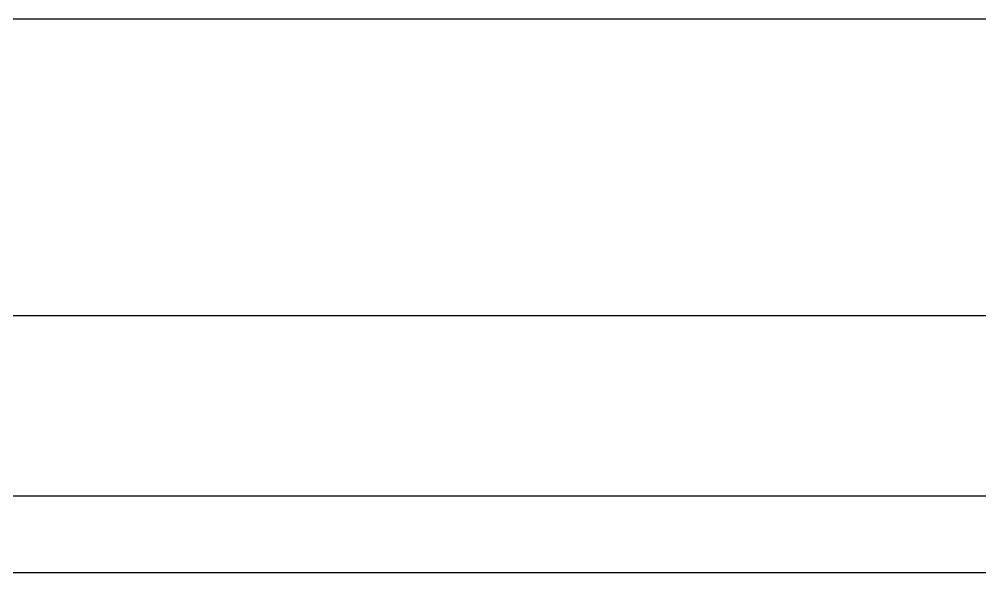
# Model space of a CAD drawing. Header units: millimetres. Extents: x -85 to 1059, y -155 to 155.
# Drawn here: x 1000.7031 to 1000.9062, y -153.1275 to -153.0104 of the extents above; entities that cross this region are included whole.
import ezdxf

# ---------------------------------------------------------------- set-up
doc = ezdxf.new("R2010")
doc.units = ezdxf.units.MM
doc.header["$MEASUREMENT"] = 0
doc.layers.add('Default', color=7, linetype='Continuous', true_color=0x000000)

msp = doc.modelspace()

# ---------------------------------------------------------------- linework, layer by layer
at = {"layer": 'Default'}
for points in [[(1007, -153.01037, -22.71522), (1003.75, -153.01037, -22.71522), (1000.5, -153.01037, -22.71522)], [(1007, -153.01037, 22.21562), (1003.75, -153.01037, 22.21562), (1000.5, -153.01037, 22.21562)], [(1007, -153.07316, -22.30846), (1003.75, -153.07316, -22.30846), (1000.5, -153.07316, -22.30846)], [(1007, -153.07316, 21.80922), (1003.75, -153.07316, 21.80922), (1000.5, -153.07316, 21.80922)], [(1007, -153.11126, -21.89219), (1003.75, -153.11126, -21.89219), (1000.5, -153.11126, -21.89219)], [(1007, -153.11126, 21.39224), (1003.75, -153.11126, 21.39224), (1000.5, -153.11126, 21.39224)], [(1007, -153.12749, -21.9003), (1003.75, -153.12749, -21.9003), (1000.5, -153.12749, -21.9003)], [(1007, -153.12749, 21.40141), (1003.75, -153.12749, 21.40141), (1000.5, -153.12749, 21.40141)]]:
    msp.add_open_spline(points, degree=2, dxfattribs=at)

doc.saveas('drawing.dxf')
